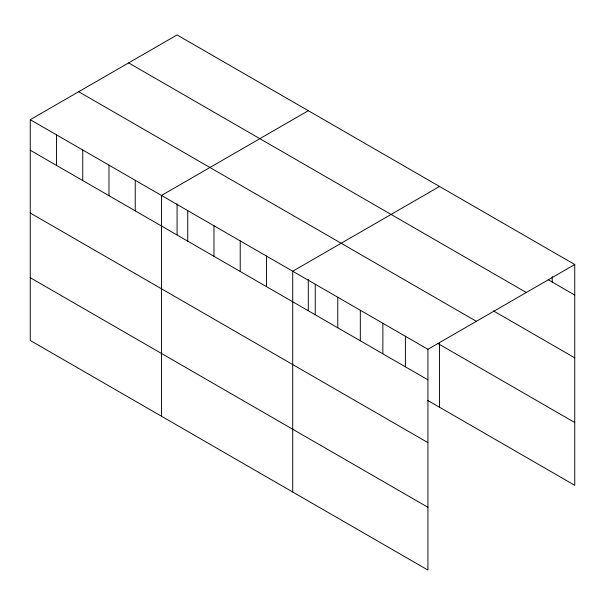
<?xml version="1.0" encoding="UTF-8"?>
<svg xmlns="http://www.w3.org/2000/svg" width="605" height="605" viewBox="0 0 605 605"><rect width="100%" height="100%" fill="white"/><g stroke="black" fill="none" stroke-linecap="round" stroke-linejoin="round"><path stroke-width="0.91" d="M30.25 119.692L427.924 349.289L427.924 570.069L30.25 340.479L30.25 119.692L177.076 34.931L574.75 264.521L574.75 485.308L427.606 400.351M308.308 110.692L161.482 195.46L161.482 416.24M439.54 186.461L292.714 271.229L292.714 492.009M427.924 349.289L574.75 264.521M548.19 279.737L574.75 295.074M128.623 62.897L526.297 292.495M493.461 310.917L574.75 357.85M78.703 91.726L476.377 321.315M437.952 343.549L574.75 422.524M30.25 150.237L427.924 379.834M30.25 213.02L427.924 442.618M30.25 277.695L427.924 507.292M552.214 276.508L552.214 282.059M439.54 342.589L439.54 407.241M405.395 336.282L405.395 366.827M382.859 323.274L382.859 353.819M360.323 310.259L360.323 340.804M337.787 297.252L337.787 327.797M315.25 284.237L315.25 314.781M308.308 279.616L308.308 310.546M266.472 256.074L266.472 286.619M240.223 240.919L240.223 271.471M213.973 225.771L213.973 256.316M187.732 210.616L187.732 241.161M177.076 203.847L177.076 234.785M135.24 180.305L135.24 210.858M108.991 165.157L108.991 195.702M82.741 150.002L82.741 180.547M56.499 134.847L56.499 165.392"/></g></svg>
